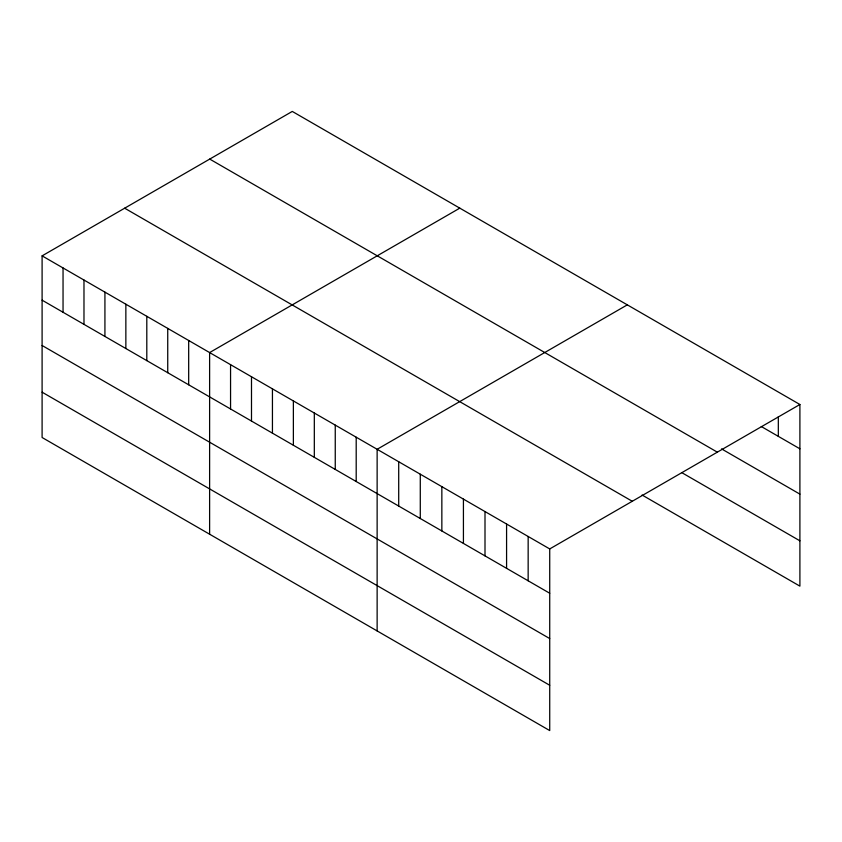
<?xml version="1.0" encoding="UTF-8"?>
<svg xmlns="http://www.w3.org/2000/svg" width="842" height="842" viewBox="0 0 842 842"><rect width="100%" height="100%" fill="white"/><g stroke="black" fill="none" stroke-linecap="round" stroke-linejoin="round"><path stroke-width="1.26" d="M42.1 255.863L549.721 548.931L549.721 730.572L42.1 437.503L42.1 255.863L292.279 111.428L799.9 404.497L799.9 586.137L642.067 495.012M459.795 208.142L209.616 352.577L209.616 534.217M627.311 304.857L377.132 449.291L377.132 630.932M549.721 548.931L799.9 404.497M761.294 426.526L799.9 448.807M721.552 448.891L799.9 494.128M209.721 159.085L717.342 452.165M681.809 472.646L799.9 540.817M124.658 208.195L632.279 501.274M42.1 300.173L549.721 593.242M42.1 345.494L549.721 638.562M42.1 392.183L549.721 685.262M778.324 416.801L778.324 436.356M528.155 536.48L528.155 580.791M506.579 524.019L506.579 568.339M485.003 511.568L485.003 555.878M463.426 499.117L463.426 543.427M441.85 486.655L441.85 530.965M420.284 474.204L420.284 518.514M398.708 461.742L398.708 506.053M356.198 437.198L356.198 481.508M335.253 425.115L335.253 469.426M314.319 413.022L314.319 457.332M293.374 400.929L293.374 445.239M272.44 388.846L272.44 433.156M251.495 376.753L251.495 421.063M230.561 364.66L230.561 408.98M188.682 340.484L188.682 384.794M167.737 328.401L167.737 372.711M146.803 316.308L146.803 360.618M125.858 304.215L125.858 348.525M104.924 292.132L104.924 336.442M83.979 280.039L83.979 324.349M63.045 267.945L63.045 312.266"/></g></svg>
